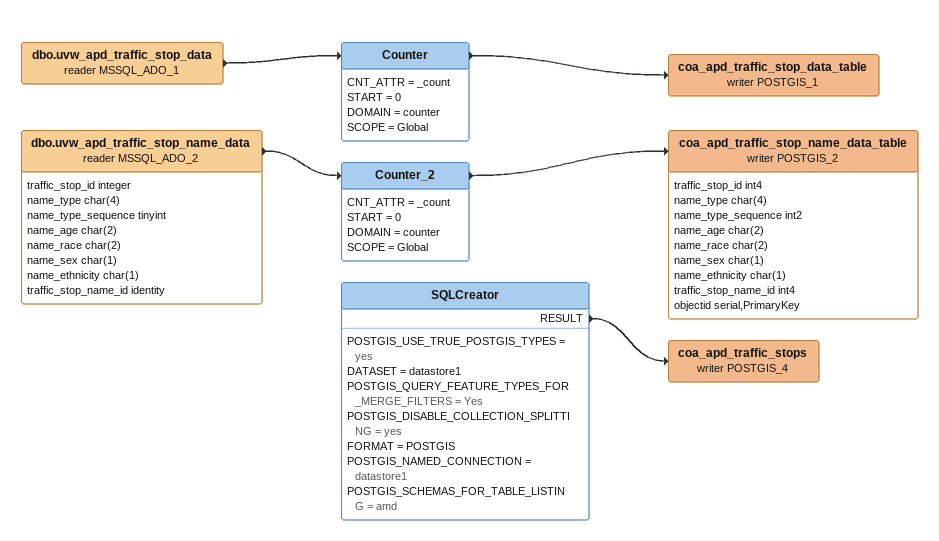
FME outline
dbo.uvw_apd_traffic_stop_data (reader MSSQL_ADO_1)
    -> Counter
Counter
    CNT_ATTR = _count
    START = 0
    DOMAIN = counter
    SCOPE = Global
    -> coa_apd_traffic_stop_data_table (writer POSTGIS_1)
coa_apd_traffic_stop_data_table (writer POSTGIS_1)
dbo.uvw_apd_traffic_stop_name_data (reader MSSQL_ADO_2)
    attributes: traffic_stop_id integer, name_type char(4), name_type_sequence tinyint, name_age char(2), name_race char(2), name_sex char(1), name_ethnicity char(1), traffic_stop_name_id identity
    -> Counter_2
Counter_2
    CNT_ATTR = _count
    START = 0
    DOMAIN = counter
    SCOPE = Global
    -> coa_apd_traffic_stop_name_data_table (writer POSTGIS_2)
coa_apd_traffic_stop_name_data_table (writer POSTGIS_2)
    attributes: traffic_stop_id int4, name_type char(4), name_type_sequence int2, name_age char(2), name_race char(2), name_sex char(1), name_ethnicity char(1), traffic_stop_name_id int4, objectid serial,PrimaryKey
SQLCreator
    POSTGIS_USE_TRUE_POSTGIS_TYPES = yes
    DATASET = datastore1
    POSTGIS_QUERY_FEATURE_TYPES_FOR_MERGE_FILTERS = Yes
    POSTGIS_DISABLE_COLLECTION_SPLITTING = yes
    FORMAT = POSTGIS
    POSTGIS_NAMED_CONNECTION = datastore1
    POSTGIS_SCHEMAS_FOR_TABLE_LISTING = amd
    RESULT -> coa_apd_traffic_stops (writer POSTGIS_4)
coa_apd_traffic_stops (writer POSTGIS_4)
